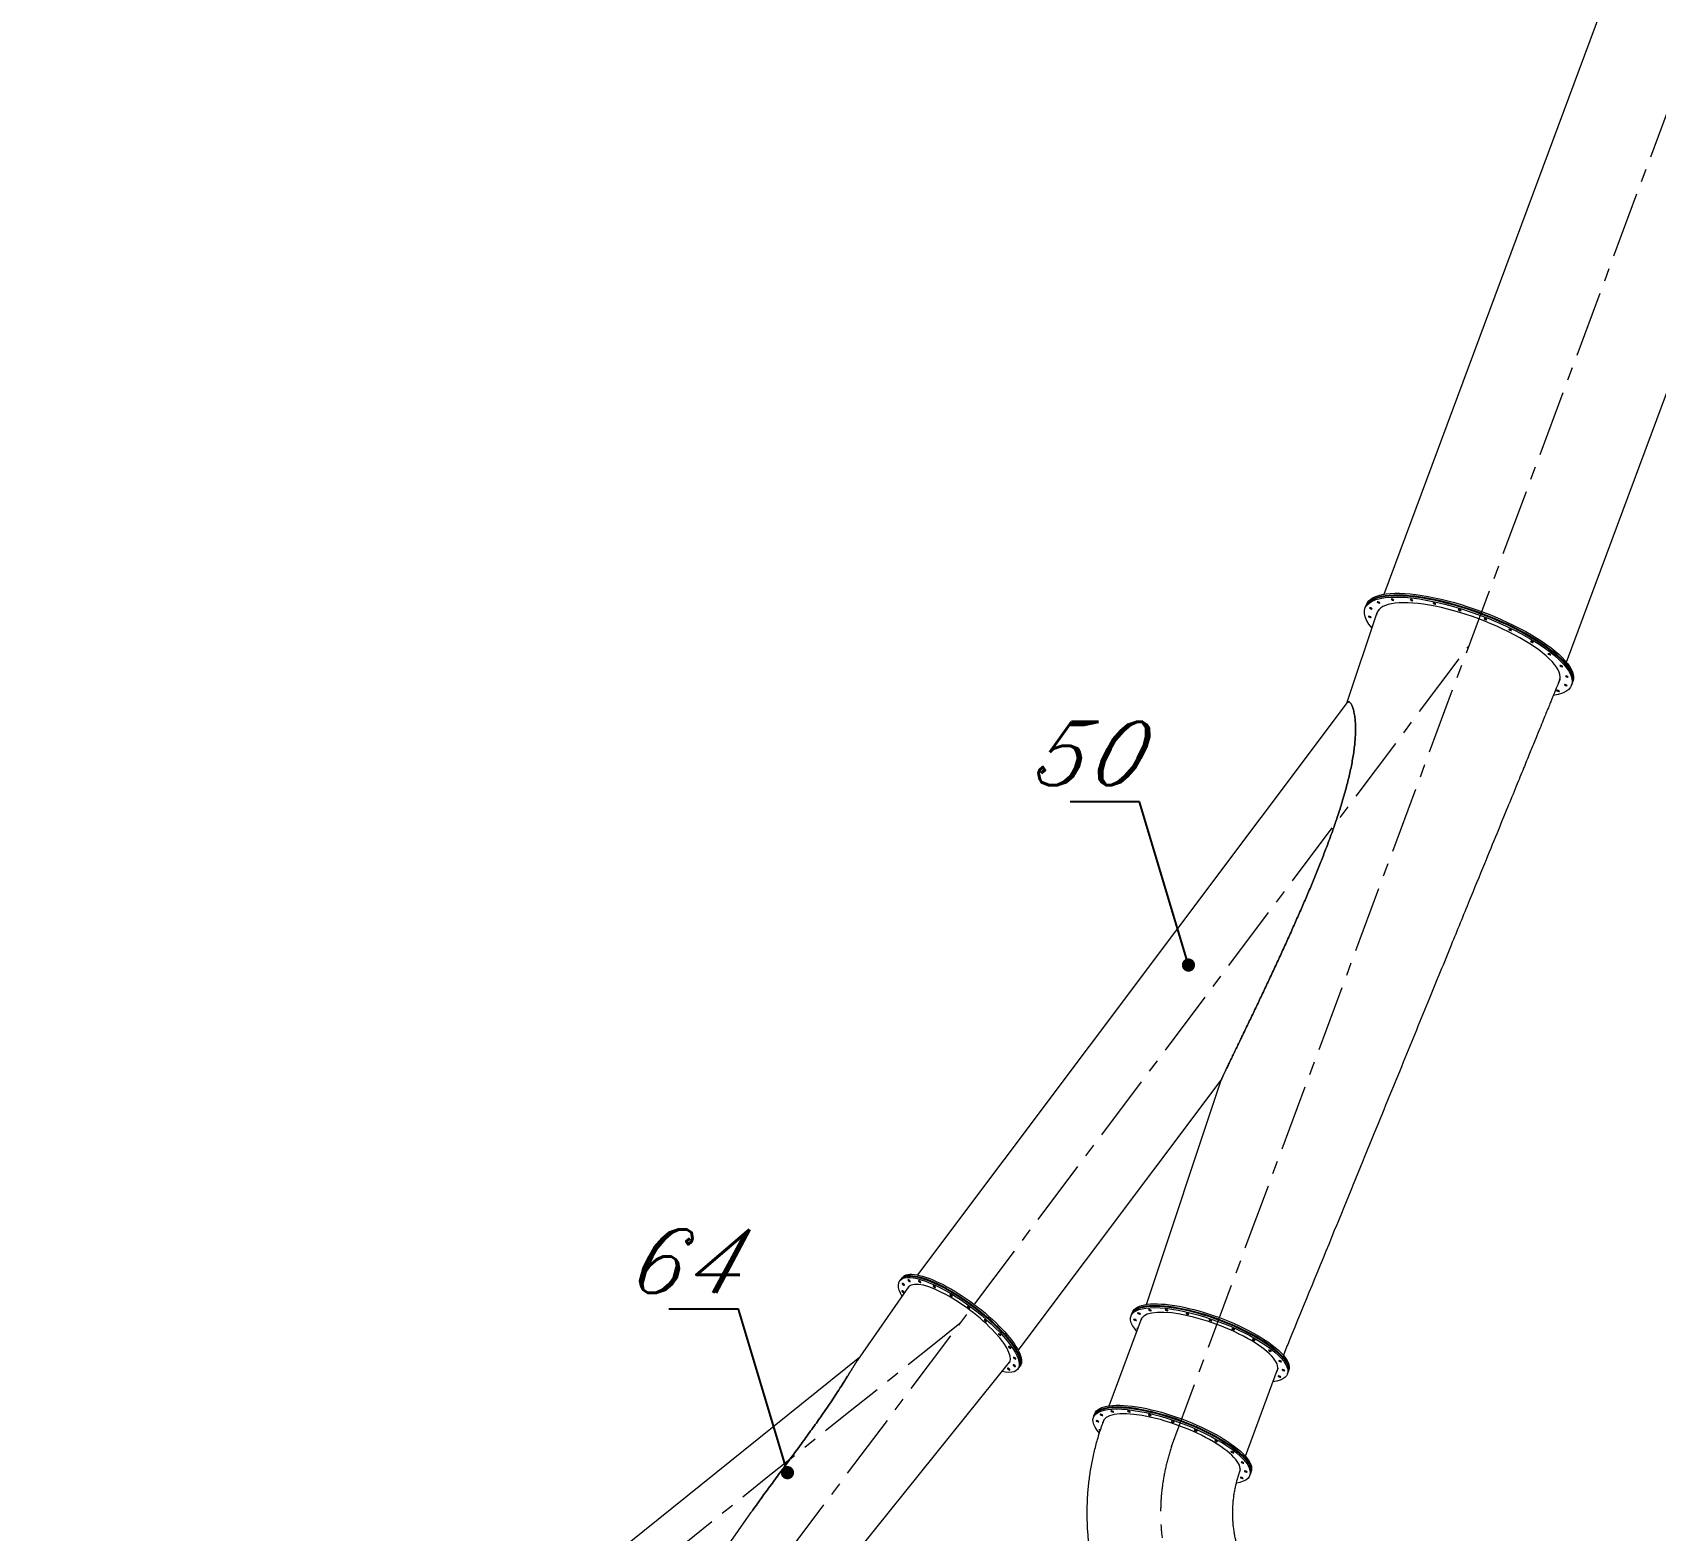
# Model space of a CAD drawing. Header units: inches. Extents: x -350577 to -266477, y -437959 to -377535.
# Drawn here: x -289137 to -281470, y -411249 to -404171 of the extents above; entities that cross this region are included whole.
import ezdxf

# ---------------------------------------------------------------- set-up
doc = ezdxf.new("R2010")
doc.units = ezdxf.units.IN
doc.header["$MEASUREMENT"] = 0
doc.linetypes.add('CENTER', pattern=[2, 1.25, -0.25, 0.25, -0.25])
doc.layers.add('CENTER       (itatec)', color=4, linetype='CENTER', lineweight=9)
doc.layers.add('ORGINAL (itatec)', color=3, linetype='Continuous', lineweight=9)
doc.styles.add('Geniso', font='geniso.shx', dxfattribs={"oblique": 15})
doc.dimstyles.new('scale 1b100', dxfattribs={"dimscale": 100, "dimtxt": 3, "dimasz": 2.5, "dimexe": 1, "dimexo": 1, "dimgap": 1, "dimtad": 1, "dimdec": 0, "dimzin": 0, "dimdsep": 46, "dimtxsty": 'Geniso', "dimcen": 0, "dimclrd": 1, "dimclre": 1, "dimclrt": 7, "dimadec": 0, "dimazin": 0, "dimtfac": 1, "dimtdec": 0, "dimtmove": 0, "dimatfit": 3, "dimfxl": 0.75, "dimtolj": 1, "dimtzin": 0, "dimarcsym": 0})

msp = doc.modelspace()

# ---------------------------------------------------------------- linework, layer by layer
at = {"layer": 'CENTER       (itatec)', "ltscale": 250}
for points in [[(-279909.9, -421453.2), (-279909.9, -420573.1, 0.112637), (-280071.7, -419864), (-283725.7, -411558, -0.187723), (-283756.3, -410851.7), (-281168.2, -403884.9, 0.212912), (-281232.3, -402881.5), (-283112.9, -399781.8), (-283788, -399108.3, 0.060161), (-284342.4, -398674.5)], [(-287157.5, -416810.1), (-287157.5, -416614.1), (-286920.3, -413327.2, -0.146446), (-286787.7, -412977.9), (-282354.7, -407073.4)], [(-289137.4, -414603.9), (-289137.4, -414055.9, -0.249375), (-288891.2, -413592.9, -0.001559), (-284756.7, -410271.9, -11.993477)]]:
    msp.add_lwpolyline(points, format="xyb", dxfattribs=at)
at = {"layer": 'ORGINAL (itatec)', "extrusion": (-5.55112e-17, 0.816497, 0.57735)}
for p, q in [((-282752.7, -406825.4), (-281597.7, -403721.8)), ((-281891.4, -407145.9), (-280736.2, -404041.5)), ((-282842.5, -406891.9), (-282839.9, -406884.8)), ((-282838.6, -406881.2), (-282835.9, -406874.1)), ((-282927.8, -407340.5), (-282784.7, -406911.3)), ((-281866.9, -407255), (-281864.2, -407247.8)), ((-281862.9, -407244.3), (-281860.3, -407237.1)), ((-284955.4, -410041.9), (-282925.7, -407337.6)), ((-284480.4, -410398.5), (-283522.2, -409121.9)), ((-283875.5, -410181), (-283521.8, -409120.7)), ((-285239.2, -410443.9), (-284997, -410097.4)), ((-285039.6, -410069.1), (-285035, -410063)), ((-285032.7, -410059.9), (-285028.1, -410053.8)), ((-284050.9, -410659.6), (-283898.9, -410249.8)), ((-283948, -410235.7), (-283945.4, -410228.5)), ((-283944.1, -410224.9), (-283941.4, -410217.8)), ((-288964.7, -413429.5), (-285230, -410430.6)), ((-285611.1, -411807.1), (-284522, -410453.9)), ((-284483, -410486.9), (-284478.4, -410480.8)), ((-284476.1, -410477.7), (-284471.5, -410471.6)), ((-283407.8, -410898.2), (-283255.7, -410488.4)), ((-283209.2, -410509.7), (-283206.6, -410502.6)), ((-283205.3, -410499), (-283202.6, -410491.9)), ((-284125.7, -410714.7), (-284123.1, -410707.5)), ((-284121.8, -410703.9), (-284119.1, -410696.8)), ((-283386.9, -410988.7), (-283384.3, -410981.6)), ((-283383, -410978), (-283380.3, -410970.9)), ((-285992.2, -411521.1), (-285743.9, -411165.9))]:
    msp.add_line(p, q, dxfattribs=at)
at = {"layer": 'ORGINAL (itatec)', "extrusion": (1.60937e-16, 5.91643e-16, -1)}
msp.add_ellipse((-282354.7, -407073.4), major_axis=(-487.8, 181.5), ratio=0.305286, start_param=-0.499927, end_param=3.640974, dxfattribs=at)
at = {"layer": 'ORGINAL (itatec)', "extrusion": (-1.99579e-17, 1.85117e-16, -1)}
msp.add_ellipse((-282352.1, -407066.3), major_axis=(-487.8, 181.5), ratio=0.305286, start_param=0, end_param=3.141593, dxfattribs=at)
at = {"layer": 'ORGINAL (itatec)', "extrusion": (2.57738e-16, 8.51771e-16, -1)}
msp.add_ellipse((-282350.7, -407062.7), major_axis=(-487.8, 181.5), ratio=0.305286, start_param=-0.011986, end_param=3.153579, dxfattribs=at)
at = {"layer": 'ORGINAL (itatec)', "extrusion": (3.20678e-17, 1.65757e-16, -1)}
msp.add_ellipse((-282348.1, -407055.6), major_axis=(-487.8, 181.5), ratio=0.305286, start_param=0, end_param=3.141593, dxfattribs=at)
at = {"layer": 'ORGINAL (itatec)', "extrusion": (3.23069e-16, 7.08999e-16, -1)}
for centre, start_param, end_param in [((-282815, -406892.3), -5.436628559997349, 0.8465567471822371), ((-282778.4, -406864.6), -5.436628559997349, 0.8465567471822371), ((-282712.8, -406851.1), -5.436628559997349, 0.8465567471822371), ((-282622.9, -406852.8), -5.436628559997359, 0.8465567471822268), ((-282514.7, -406869.5), -5.436628559997349, 0.8465567471822371), ((-282820.3, -406932.4), -5.436628559997329, 0.846556747182257), ((-282273.7, -406942.5), -5.436628559997349, 0.8465567471822371), ((-281971.9, -407109), -5.436628559997329, 0.846556747182257), ((-281915.6, -407164.9), -5.436628559997359, 0.8465567471822268), ((-281889.1, -407214.5), -5.43662855999734, 0.8465567471822468)]:
    msp.add_ellipse(centre, major_axis=(6.56, -2.44), ratio=0.305286, start_param=start_param, end_param=end_param, dxfattribs=at)
at = {"layer": 'ORGINAL (itatec)'}
for centre, major_axis, ratio, start_param, end_param in [((-282354.7, -407073.4), (431.6, -160.6), 0.305286, -0.080085, 3.22173), ((-282353.4, -407069.9), (-430.8, 159.9), 0.301644, -0.081844, 0.010042), ((-282352.1, -407066.3), (-431.6, 160.6), 0.305286, 0.027098, 0.071466), ((-282350.7, -407062.7), (-431.6, 160.6), 0.305286, 0.040653, 0.066635), ((-282348.1, -407055.6), (-431.6, 160.6), 0.305286, 0.067788, 0.075314), ((-282349.3, -407058.8), (-430.8, 159.9), 0.301644, 0.034092, 0.042252), ((-282352.1, -407066.3), (431.6, -160.6), 0.305286, -0.072037, -0.027098), ((-282350.7, -407062.7), (431.6, -160.6), 0.305286, -0.067595, -0.040653), ((-282353.4, -407069.9), (430.8, -159.9), 0.301644, -0.009997, 0.059668), ((-282348.1, -407055.6), (431.6, -160.6), 0.305286, -0.073525, -0.067788), ((-282349.3, -407058.8), (430.8, -159.9), 0.301644, -0.04282, -0.038473), ((-284761.3, -410278), (238.3, -178.9), 0.2931, -0.097009, 3.238601), ((-284756.7, -410271.9), (-238.3, 178.9), 0.2931, 0.043799, 0.086376), ((-284759, -410274.9), (-237.5, 178.3), 0.2931, -0.054831, 0.009918), ((-284754.4, -410268.8), (-238.3, 178.9), 0.2931, 0.065724, 0.082133), ((-283578.6, -410372.7), (322.5, -119.6), 0.301984, -0.076268, 3.21786), ((-283576, -410365.5), (-322.5, 119.6), 0.301984, 0.036716, 0.076268), ((-283574.7, -410362), (-322.5, 119.6), 0.301984, 0.055089, 0.076268), ((-283572, -410354.8), (-322.5, 119.6), 0.301984, 0.091898, 0.09326), ((-284756.7, -410271.9), (238.3, -178.9), 0.2931, -0.086376, -0.043799), ((-284759, -410274.9), (237.5, -178.3), 0.2931, -0.009918, 0.054831), ((-284754.4, -410268.8), (238.3, -178.9), 0.2931, -0.082133, -0.065724), ((-283576, -410365.5), (322.5, -119.6), 0.301984, -0.076268, -0.036716), ((-283574.7, -410362), (322.5, -119.6), 0.301984, -0.076268, -0.055089), ((-283572, -410354.8), (322.5, -119.6), 0.301984, -0.093424, -0.091898), ((-283756.3, -410851.7), (322.5, -119.6), 0.301984, -0.071893, 3.219998), ((-283753.7, -410844.6), (-322.5, 119.6), 0.301984, 0.036716, 0.076526), ((-283752.4, -410841), (-322.5, 119.6), 0.301984, 0.055089, 0.076269), ((-283749.7, -410833.8), (-322.5, 119.6), 0.301984, 0.091898, 0.09326), ((-283749.7, -410833.8), (322.5, -119.6), 0.301984, -0.093424, -0.091898), ((-283753.7, -410844.6), (322.5, -119.6), 0.301984, -0.075719, -0.036716), ((-283752.4, -410841), (322.5, -119.6), 0.301984, -0.076265, -0.055089)]:
    msp.add_ellipse(centre, major_axis=major_axis, ratio=ratio, start_param=start_param, end_param=end_param, dxfattribs=at)
at = {"layer": 'ORGINAL (itatec)', "extrusion": (-4.65684e-17, 4.3194e-16, -1)}
for centre, start_param, end_param in [((-282395.6, -406900.1), -5.436628559997349, 0.8465567471822371), ((-282157.3, -406993.9), -5.436628559997349, 0.8465567471822371), ((-281931.1, -407282.3), -5.436628559997339, 0.8465567471822473)]:
    msp.add_ellipse(centre, major_axis=(6.56, -2.44), ratio=0.305286, start_param=start_param, end_param=end_param, dxfattribs=at)
at = {"layer": 'ORGINAL (itatec)', "extrusion": (1.54882e-16, 4.16205e-16, -1)}
for centre, start_param, end_param in [((-282054.4, -407050.6), -5.43662855999735, 0.8465567471822366), ((-281894.4, -407254.6), -5.43662855999734, 0.8465567471822468)]:
    msp.add_ellipse(centre, major_axis=(6.56, -2.44), ratio=0.305286, start_param=start_param, end_param=end_param, dxfattribs=at)
at = {"layer": 'ORGINAL (itatec)', "extrusion": (3.10978e-16, 3.21853e-16, -1)}
msp.add_ellipse((-284761.3, -410278), major_axis=(-278.3, 208.9), ratio=0.2931, start_param=-0.558862, end_param=3.700454, dxfattribs=at)
at = {"layer": 'ORGINAL (itatec)', "extrusion": (1.66712e-16, 4.99541e-16, -1)}
msp.add_ellipse((-284756.7, -410271.9), major_axis=(-278.3, 208.9), ratio=0.2931, start_param=0, end_param=3.141593, dxfattribs=at)
at = {"layer": 'ORGINAL (itatec)', "extrusion": (1.33489e-16, 7.32699e-16, -1)}
msp.add_ellipse((-284754.4, -410268.8), major_axis=(-278.3, 208.9), ratio=0.2931, start_param=-0.018748, end_param=3.160341, dxfattribs=at)
at = {"layer": 'ORGINAL (itatec)', "extrusion": (5.33162e-16, 7.10352e-16, -1)}
msp.add_ellipse((-284749.8, -410262.7), major_axis=(-278.3, 208.9), ratio=0.2931, start_param=0, end_param=3.141593, dxfattribs=at)
at = {"layer": 'ORGINAL (itatec)', "extrusion": (1.3339e-16, 4.55144e-16, -1)}
for centre in [(-285025.3, -410121.1), (-285023.7, -410085.8), (-284996.3, -410069.2), (-284946, -410073.1), (-284877.5, -410097.1), (-284797.7, -410138.7), (-284714.4, -410194), (-284635.6, -410257.5), (-284569.1, -410323.1), (-284521.4, -410384.2), (-284526.2, -410486.8), (-284498.9, -410470.2), (-284497.2, -410434.9)]:
    msp.add_ellipse(centre, major_axis=(5.6, -4.2), ratio=0.2931, start_param=-5.380254, end_param=0.902931, dxfattribs=at)
at = {"layer": 'ORGINAL (itatec)', "extrusion": (-2.68611e-17, 2.46796e-16, -1)}
msp.add_ellipse((-283578.6, -410372.7), major_axis=(-369.4, 137), ratio=0.301984, start_param=-0.51446, end_param=3.656053, dxfattribs=at)
at = {"layer": 'ORGINAL (itatec)', "extrusion": (1.92235e-16, 7.57595e-16, -1)}
for centre in [(-283576, -410365.5), (-283572, -410354.8), (-283753.7, -410844.6), (-283749.7, -410833.8)]:
    msp.add_ellipse(centre, major_axis=(-369.4, 137), ratio=0.301984, start_param=0, end_param=3.141593, dxfattribs=at)
at = {"layer": 'ORGINAL (itatec)', "extrusion": (2.63588e-16, 7.90333e-16, -1)}
for centre in [(-283574.7, -410362), (-283752.4, -410841)]:
    msp.add_ellipse(centre, major_axis=(-369.4, 137), ratio=0.301984, start_param=-0.016025, end_param=3.157618, dxfattribs=at)
at = {"layer": 'ORGINAL (itatec)', "extrusion": (3.42494e-16, 5.2423e-16, -1)}
for centre in [(-283929.1, -410254.1), (-283858.8, -410208), (-283780.1, -410208.3), (-283681.6, -410224.8), (-283573, -410255.7), (-283465, -410298.1), (-283368.1, -410347.7), (-283291.8, -410399.9), (-283228.2, -410491.3), (-283247.1, -410521.6), (-284106.8, -410733.1), (-284036.5, -410687), (-283957.8, -410687.3), (-283859.3, -410703.8), (-283750.7, -410734.7), (-283642.7, -410777.1), (-283545.8, -410826.7), (-283469.5, -410878.9), (-283424.8, -411000.7), (-283405.9, -410970.3)]:
    msp.add_ellipse(centre, major_axis=(6.56, -2.43), ratio=0.301984, start_param=-5.436173, end_param=0.847012, dxfattribs=at)
at = {"layer": 'ORGINAL (itatec)', "extrusion": (3.18995e-17, 1.6579e-16, -1)}
for centre in [(-283910.2, -410223.7), (-283243.6, -410449.3), (-284087.9, -410702.8), (-283421.3, -410928.3)]:
    msp.add_ellipse(centre, major_axis=(6.56, -2.43), ratio=0.301984, start_param=-5.436173, end_param=0.847012, dxfattribs=at)
at = {"layer": 'ORGINAL (itatec)', "extrusion": (2.31735e-16, 6.24526e-16, -1)}
msp.add_ellipse((-283577.3, -410369.1), major_axis=(-321.6, 119.3), ratio=0.301644, start_param=-0.000022, end_param=0.060506, dxfattribs=at)
at = {"layer": 'ORGINAL (itatec)', "extrusion": (1.15867e-16, 3.12263e-16, -1)}
msp.add_ellipse((-283573.3, -410358.4), major_axis=(-321.6, 119.3), ratio=0.301644, start_param=-0.055334, end_param=-0.05403, dxfattribs=at)
at = {"layer": 'ORGINAL (itatec)', "extrusion": (1.33537e-16, 8.38592e-16, -1)}
msp.add_ellipse((-283573.3, -410358.4), major_axis=(-321.6, 119.3), ratio=0.301644, start_param=-0.055334, end_param=-0.05403, dxfattribs=at)
at = {"layer": 'ORGINAL (itatec)', "extrusion": (3.10611e-17, 4.02932e-16, -1)}
msp.add_ellipse((-283913.7, -410296.1), major_axis=(-6.56, 2.43), ratio=0.301984, start_param=-1.245957, end_param=1.245957, dxfattribs=at)
at = {"layer": 'ORGINAL (itatec)', "extrusion": (3.74445e-16, 6.89992e-16, -1)}
msp.add_ellipse((-283577.3, -410369.1), major_axis=(321.6, -119.3), ratio=0.301644, start_param=-0.061743, end_param=-0.000022, dxfattribs=at)
at = {"layer": 'ORGINAL (itatec)', "extrusion": (1.46138e-16, 9.52335e-16, -1)}
msp.add_ellipse((-283573.3, -410358.4), major_axis=(321.6, -119.3), ratio=0.301644, start_param=0.053702, end_param=0.05529, dxfattribs=at)
at = {"layer": 'ORGINAL (itatec)', "extrusion": (1.03267e-16, 1.9852e-16, -1)}
msp.add_ellipse((-283573.3, -410358.4), major_axis=(321.6, -119.3), ratio=0.301644, start_param=0.053702, end_param=0.05529, dxfattribs=at)
at = {"layer": 'ORGINAL (itatec)', "extrusion": (1.79643e-16, 6.43851e-16, -1)}
msp.add_ellipse((-283756.3, -410851.7), major_axis=(-369.4, 137), ratio=0.301984, start_param=-0.522606, end_param=3.63914, dxfattribs=at)
at = {"layer": 'ORGINAL (itatec)', "extrusion": (3.40892e-16, 9.98489e-16, -1)}
msp.add_ellipse((-283755, -410848.1), major_axis=(-321.6, 119.3), ratio=0.301644, start_param=-0.000017, end_param=0.060506, dxfattribs=at)
at = {"layer": 'ORGINAL (itatec)', "extrusion": (1.46958e-16, 7.15193e-16, -1)}
for major_axis, ratio, start_param, end_param in [((-321.6, 119.3), 0.301645, -0.055334, -0.05403), ((321.6, -119.3), 0.301644, 0.053702, 0.05529)]:
    msp.add_ellipse((-283751, -410837.4), major_axis=major_axis, ratio=ratio, start_param=start_param, end_param=end_param, dxfattribs=at)
at = {"layer": 'ORGINAL (itatec)', "extrusion": (2.12381e-16, 5.72498e-16, -1)}
msp.add_ellipse((-284091.4, -410775.1), major_axis=(-6.56, 2.43), ratio=0.301984, start_param=-1.396216, end_param=1.372886, dxfattribs=at)
at = {"layer": 'ORGINAL (itatec)', "extrusion": (1.85581e-16, 8.1928e-16, -1)}
msp.add_ellipse((-283755, -410848.1), major_axis=(321.6, -119.3), ratio=0.301644, start_param=-0.061743, end_param=-0.000034, dxfattribs=at)
at = {"layer": 'ORGINAL (itatec)'}
for points, knots in [([(-281923.1, -407231), (-281923.2, -407231.3), (-281923.3, -407231.6), (-281923.6, -407232.3), (-281923.7, -407232.6), (-281924.1, -407233.4), (-281924.2, -407233.8), (-281924.6, -407234.7), (-281924.8, -407235.2), (-281925.3, -407236.4), (-281925.5, -407237), (-281926.1, -407238.3), (-281926.4, -407239.1), (-281927, -407240.7), (-281927.4, -407241.5), (-281928.2, -407243.5), (-281928.6, -407244.5), (-281929.6, -407246.8), (-281930.1, -407248.1), (-281931.2, -407250.9), (-281931.8, -407252.4), (-281933.2, -407255.7), (-281934, -407257.6), (-281935.6, -407261.6), (-281936.5, -407263.8), (-281938.5, -407268.6), (-281939.5, -407271.2), (-281941.9, -407277), (-281943.2, -407280.1), (-281946, -407287), (-281947.6, -407290.8), (-281951, -407299.1), (-281952.8, -407303.6), (-281956.9, -407313.6), (-281959.1, -407319), (-281964, -407331), (-281966.7, -407337.5), (-281972.6, -407351.9), (-281975.8, -407359.7), (-281982.8, -407376.9), (-281986.7, -407386.3), (-281995.1, -407407), (-281999.7, -407418.3), (-282009.9, -407443.1), (-282015.4, -407456.6), (-282027.6, -407486.4), (-282034.2, -407502.6), (-282048.9, -407538.3), (-282056.8, -407557.8), (-282074.4, -407600.7), (-282083.9, -407624), (-282105, -407675.5), (-282116.5, -407703.5), (-282141.7, -407765.3), (-282155.5, -407798.9), (-282185.8, -407873), (-282202.3, -407913.4), (-282238.7, -408002.3), (-282258.6, -408050.7), (-282302.2, -408157.4), (-282326, -408215.6), (-282378.4, -408343.5), (-282406.9, -408413.4), (-282469.8, -408566.9), (-282504.1, -408650.7), (-282579.5, -408835), (-282620.6, -408935.5), (-282711.1, -409156.7), (-282760.5, -409277.3), (-282869.1, -409542.7), (-282928.3, -409687.4), (-283058.7, -410005.9), (-283129.7, -410179.6), (-283210.1, -410375.9), (-283219.3, -410398.4), (-283228.5, -410421)], [0, 0, 0, 0, 1, 1, 2.2, 2.2, 3.64, 3.64, 5.368, 5.368, 7.4416, 7.4416, 9.92992, 9.92992, 12.915904, 12.915904, 16.499085, 16.499085, 20.798902, 20.798902, 25.958682, 25.958682, 32.150419, 32.150419, 39.580502, 39.580502, 48.496603, 48.496603, 59.195923, 59.195923, 72.035108, 72.035108, 87.442129, 87.442129, 105.930555, 105.930555, 128.116666, 128.116666, 154.74, 154.74, 186.688, 186.688, 225.0256, 225.0256, 271.030719, 271.030719, 326.236863, 326.236863, 392.484236, 392.484236, 471.981083, 471.981083, 567.3773, 567.3773, 681.85276, 681.85276, 819.223312, 819.223312, 984.067974, 984.067974, 1181.881569, 1181.881569, 1419.257883, 1419.257883, 1704.109459, 1704.109459, 2045.931351, 2045.931351, 2456.117621, 2456.117621, 2948.341146, 2948.341146, 3539.009375, 3539.009375, 3615.718089, 3615.718089, 3615.718089, 3615.718089]), ([(-282925.7, -407337.6), (-282925.4, -407337.2), (-282925.1, -407336.9), (-282924.1, -407335.8), (-282923.4, -407335.2), (-282921.8, -407334.4), (-282921, -407334.2), (-282919.4, -407334), (-282918.5, -407334.2), (-282916.8, -407334.8), (-282915.9, -407335.2), (-282914.2, -407336.5), (-282913.3, -407337.3), (-282911.6, -407339.2), (-282910.7, -407340.2), (-282908.8, -407342.9), (-282907.7, -407344.7), (-282905.5, -407348.8), (-282904.5, -407351.2), (-282902.3, -407356.3), (-282901.2, -407359.1), (-282899.2, -407365.2), (-282898.2, -407368.5), (-282896.4, -407375.4), (-282895.5, -407379.1), (-282893.8, -407386.8), (-282893.1, -407390.8), (-282891.7, -407399), (-282891.1, -407403.2), (-282890, -407411.8), (-282889.6, -407416.2), (-282888.5, -407428.4), (-282888, -407436.7), (-282887.4, -407453.8), (-282887.3, -407462.6), (-282887.6, -407480.7), (-282887.9, -407490), (-282889, -407509), (-282889.7, -407518.7), (-282891.6, -407538.4), (-282892.7, -407548.4), (-282895.3, -407568.7), (-282896.8, -407579), (-282900.1, -407599.8), (-282902, -407610.4), (-282906, -407631.5), (-282908.1, -407642.2), (-282912.7, -407663.7), (-282915.1, -407674.5), (-282920.2, -407696.1), (-282922.9, -407707), (-282931.2, -407739.6), (-282937.2, -407761.3), (-282949.9, -407804.5), (-282956.5, -407826), (-282970, -407868.2), (-282977, -407889), (-282984, -407909.3)], [3399.636528, 3399.636528, 3399.636528, 3399.636528, 3405.91749, 3405.91749, 3420.148941, 3420.148941, 3434.380392, 3434.380392, 3448.611844, 3448.611844, 3462.843295, 3462.843295, 3477.074746, 3477.074746, 3491.306197, 3491.306197, 3509.660932, 3509.660932, 3528.015666, 3528.015666, 3546.370401, 3546.370401, 3564.725135, 3564.725135, 3583.079869, 3583.079869, 3601.434604, 3601.434604, 3619.789338, 3619.789338, 3638.144073, 3638.144073, 3671.688548, 3671.688548, 3705.233023, 3705.233023, 3738.777499, 3738.777499, 3772.321974, 3772.321974, 3805.866449, 3805.866449, 3839.410924, 3839.410924, 3872.9554, 3872.9554, 3906.499875, 3906.499875, 3940.04435, 3940.04435, 3973.588825, 3973.588825, 4040.677776, 4040.677776, 4107.766727, 4107.766727, 4174.855677, 4174.855677, 4174.855677, 4174.855677]), ([(-282984, -407909.3), (-282977, -407889), (-282970, -407868.2), (-282956.5, -407826), (-282949.9, -407804.5), (-282937.2, -407761.3), (-282931.2, -407739.6), (-282922.9, -407707), (-282920.2, -407696.1), (-282915.1, -407674.5), (-282912.7, -407663.7), (-282908.1, -407642.2), (-282906, -407631.5), (-282902, -407610.4), (-282900.1, -407599.8), (-282896.8, -407579), (-282895.3, -407568.7), (-282892.7, -407548.4), (-282891.6, -407538.4), (-282889.7, -407518.7), (-282889, -407509), (-282887.9, -407490), (-282887.6, -407480.7), (-282887.3, -407462.6), (-282887.4, -407453.8), (-282888, -407436.7), (-282888.5, -407428.4), (-282889.6, -407416.2), (-282890, -407411.8), (-282891.1, -407403.2), (-282891.7, -407399), (-282893.1, -407390.8), (-282893.8, -407386.8), (-282895.5, -407379.1), (-282896.4, -407375.4), (-282898.2, -407368.5), (-282899.2, -407365.2), (-282901.2, -407359.1), (-282902.3, -407356.3), (-282904.5, -407351.2), (-282905.5, -407348.8), (-282907.7, -407344.7), (-282908.8, -407342.9), (-282910.7, -407340.2), (-282911.6, -407339.2), (-282913.3, -407337.3), (-282914.2, -407336.5), (-282915.9, -407335.2), (-282916.8, -407334.8), (-282918.5, -407334.2), (-282919.4, -407334), (-282921, -407334.2), (-282921.8, -407334.4), (-282923.4, -407335.2), (-282924.1, -407335.8), (-282925.1, -407336.9), (-282925.4, -407337.2), (-282925.7, -407337.6)], [0, 0, 0, 0, 67.088951, 67.088951, 134.177901, 134.177901, 201.266852, 201.266852, 234.811327, 234.811327, 268.355802, 268.355802, 301.900277, 301.900277, 335.444753, 335.444753, 368.989228, 368.989228, 402.533703, 402.533703, 436.078179, 436.078179, 469.622654, 469.622654, 503.167129, 503.167129, 536.711604, 536.711604, 555.066339, 555.066339, 573.421073, 573.421073, 591.775808, 591.775808, 610.130542, 610.130542, 628.485277, 628.485277, 646.840011, 646.840011, 665.194745, 665.194745, 683.54948, 683.54948, 697.780931, 697.780931, 712.012382, 712.012382, 726.243834, 726.243834, 740.475285, 740.475285, 754.706736, 754.706736, 768.938187, 768.938187, 775.219149, 775.219149, 775.219149, 775.219149]), ([(-282984, -407909.3), (-282990.7, -407928.9), (-282997.7, -407948.7), (-283012.3, -407988.6), (-283019.8, -408008.8), (-283035.3, -408049.4), (-283043.2, -408069.9), (-283059.5, -408111), (-283067.9, -408131.8), (-283084.9, -408173.4), (-283093.6, -408194.3), (-283111.2, -408236.3), (-283120.2, -408257.4), (-283138.3, -408299.6), (-283147.6, -408320.8), (-283166.2, -408363.1), (-283175.6, -408384.3), (-283194.5, -408426.7), (-283204, -408447.8), (-283223.2, -408490.1), (-283232.9, -408511.2), (-283252.2, -408553.3), (-283261.9, -408574.3), (-283281.4, -408616), (-283291.1, -408636.8), (-283310.5, -408678.2), (-283320.2, -408698.8), (-283339.6, -408739.7), (-283349.2, -408760), (-283363.6, -408790.2), (-283368.4, -408800.2), (-283378, -408820.2), (-283382.8, -408830.1), (-283392.3, -408850), (-283397, -408859.8), (-283406.4, -408879.4), (-283411.1, -408889.2), (-283419.3, -408906.1), (-283422.8, -408913.4), (-283430, -408928.3), (-283433.6, -408935.9), (-283441, -408951.2), (-283444.7, -408958.9), (-283452.2, -408974.3), (-283455.9, -408982.1), (-283463.4, -408997.5), (-283467.1, -409005.1), (-283474.4, -409020.3), (-283478, -409027.8), (-283483.3, -409038.8), (-283485, -409042.4), (-283488.5, -409049.6), (-283490.2, -409053.1), (-283493.6, -409060.1), (-283495.2, -409063.6), (-283498.5, -409070.4), (-283500.1, -409073.7), (-283503.7, -409081.3), (-283505.8, -409085.8), (-283508.9, -409092.3), (-283509.9, -409094.5), (-283511.9, -409098.6), (-283512.8, -409100.6), (-283514.6, -409104.4), (-283515.4, -409106.2), (-283517, -409109.6), (-283517.7, -409111.1), (-283519, -409114), (-283519.5, -409115.2), (-283520.5, -409117.4), (-283520.9, -409118.3), (-283521.5, -409119.8), (-283521.7, -409120.3), (-283521.8, -409120.7)], [0, 0, 0, 0, 64.71946, 64.71946, 129.43892, 129.43892, 194.158381, 194.158381, 258.877841, 258.877841, 323.597301, 323.597301, 388.316761, 388.316761, 453.036222, 453.036222, 517.755682, 517.755682, 582.475142, 582.475142, 647.194602, 647.194602, 711.914062, 711.914062, 776.633523, 776.633523, 841.352983, 841.352983, 906.072443, 906.072443, 938.432173, 938.432173, 970.791903, 970.791903, 1003.151633, 1003.151633, 1035.511364, 1035.511364, 1059.345782, 1059.345782, 1083.1802, 1083.1802, 1107.014619, 1107.014619, 1130.849037, 1130.849037, 1154.683455, 1154.683455, 1178.517874, 1178.517874, 1190.435083, 1190.435083, 1202.352292, 1202.352292, 1214.269501, 1214.269501, 1226.18671, 1226.18671, 1242.14547, 1242.14547, 1250.12485, 1250.12485, 1258.10423, 1258.10423, 1266.08361, 1266.08361, 1274.06299, 1274.06299, 1282.04237, 1282.04237, 1290.02175, 1290.02175, 1297.566413, 1297.566413, 1297.566413, 1297.566413]), ([(-283521.8, -409120.7), (-283521.7, -409120.3), (-283521.5, -409119.8), (-283520.9, -409118.3), (-283520.5, -409117.4), (-283519.5, -409115.2), (-283519, -409114), (-283517.7, -409111.1), (-283517, -409109.6), (-283515.4, -409106.2), (-283514.6, -409104.4), (-283512.8, -409100.6), (-283511.9, -409098.6), (-283509.9, -409094.5), (-283508.9, -409092.3), (-283505.8, -409085.8), (-283503.7, -409081.3), (-283500.1, -409073.7), (-283498.5, -409070.4), (-283495.2, -409063.6), (-283493.6, -409060.1), (-283490.2, -409053.1), (-283488.5, -409049.6), (-283485, -409042.4), (-283483.3, -409038.8), (-283478, -409027.8), (-283474.4, -409020.3), (-283467.1, -409005.1), (-283463.4, -408997.5), (-283455.9, -408982.1), (-283452.2, -408974.3), (-283444.7, -408958.9), (-283441, -408951.2), (-283433.6, -408935.9), (-283430, -408928.3), (-283422.8, -408913.4), (-283419.3, -408906.1), (-283411.1, -408889.2), (-283406.4, -408879.4), (-283397, -408859.8), (-283392.3, -408850), (-283382.8, -408830.1), (-283378, -408820.2), (-283368.4, -408800.2), (-283363.6, -408790.2), (-283349.2, -408760), (-283339.6, -408739.7), (-283320.2, -408698.8), (-283310.5, -408678.2), (-283291.1, -408636.8), (-283281.4, -408616), (-283261.9, -408574.3), (-283252.2, -408553.3), (-283232.9, -408511.2), (-283223.2, -408490.1), (-283204, -408447.8), (-283194.5, -408426.7), (-283175.6, -408384.3), (-283166.2, -408363.1), (-283147.6, -408320.8), (-283138.3, -408299.6), (-283120.2, -408257.4), (-283111.2, -408236.3), (-283093.6, -408194.3), (-283084.9, -408173.4), (-283067.9, -408131.8), (-283059.5, -408111), (-283043.2, -408069.9), (-283035.3, -408049.4), (-283019.8, -408008.8), (-283012.3, -407988.6), (-282997.7, -407948.7), (-282990.7, -407928.9), (-282984, -407909.3)], [2877.289264, 2877.289264, 2877.289264, 2877.289264, 2884.833927, 2884.833927, 2892.813307, 2892.813307, 2900.792687, 2900.792687, 2908.772067, 2908.772067, 2916.751447, 2916.751447, 2924.730827, 2924.730827, 2932.710207, 2932.710207, 2948.668967, 2948.668967, 2960.586176, 2960.586176, 2972.503385, 2972.503385, 2984.420594, 2984.420594, 2996.337804, 2996.337804, 3020.172222, 3020.172222, 3044.00664, 3044.00664, 3067.841059, 3067.841059, 3091.675477, 3091.675477, 3115.509895, 3115.509895, 3139.344314, 3139.344314, 3171.704044, 3171.704044, 3204.063774, 3204.063774, 3236.423504, 3236.423504, 3268.783234, 3268.783234, 3333.502694, 3333.502694, 3398.222154, 3398.222154, 3462.941615, 3462.941615, 3527.661075, 3527.661075, 3592.380535, 3592.380535, 3657.099995, 3657.099995, 3721.819456, 3721.819456, 3786.538916, 3786.538916, 3851.258376, 3851.258376, 3915.977836, 3915.977836, 3980.697296, 3980.697296, 4045.416757, 4045.416757, 4110.136217, 4110.136217, 4174.855677, 4174.855677, 4174.855677, 4174.855677]), ([(-285239.2, -410443.9), (-285239.7, -410444.5), (-285240.1, -410445.2), (-285242, -410447.9), (-285243.4, -410450), (-285246.2, -410454.2), (-285247.6, -410456.4), (-285251.5, -410462.5), (-285254, -410466.6), (-285259.3, -410475.1), (-285262, -410479.5), (-285267.6, -410488.6), (-285270.5, -410493.3), (-285276.4, -410503), (-285279.4, -410507.9), (-285285.6, -410518), (-285288.8, -410523.2), (-285295.3, -410533.7), (-285298.6, -410539), (-285308.7, -410555.1), (-285315.7, -410566.1), (-285330.1, -410588.5), (-285337.5, -410599.8), (-285352.5, -410622.5), (-285360.1, -410633.9), (-285375.4, -410656.6), (-285383.1, -410667.9), (-285398.4, -410690.1), (-285406.1, -410701.1), (-285413.6, -410711.8)], [2099.542346, 2099.542346, 2099.542346, 2099.542346, 2103.318785, 2103.318785, 2114.878942, 2114.878942, 2126.439099, 2126.439099, 2146.907415, 2146.907415, 2167.375731, 2167.375731, 2187.844047, 2187.844047, 2208.312363, 2208.312363, 2228.780679, 2228.780679, 2249.248995, 2249.248995, 2290.185627, 2290.185627, 2331.122259, 2331.122259, 2372.058891, 2372.058891, 2412.995523, 2412.995523, 2453.932155, 2453.932155, 2453.932155, 2453.932155]), ([(-285413.6, -410711.8), (-285406.1, -410701.1), (-285398.4, -410690.1), (-285383.1, -410667.9), (-285375.4, -410656.6), (-285360.1, -410633.9), (-285352.5, -410622.5), (-285337.5, -410599.8), (-285330.1, -410588.5), (-285315.7, -410566.1), (-285308.7, -410555.1), (-285298.6, -410539), (-285295.3, -410533.7), (-285288.8, -410523.2), (-285285.6, -410518), (-285279.4, -410507.9), (-285276.4, -410503), (-285270.5, -410493.3), (-285267.6, -410488.6), (-285262, -410479.5), (-285259.3, -410475.1), (-285254, -410466.6), (-285251.5, -410462.5), (-285247.6, -410456.4), (-285246.2, -410454.2), (-285243.4, -410450), (-285242, -410447.9), (-285240.1, -410445.2), (-285239.7, -410444.5), (-285239.2, -410443.9)], [0, 0, 0, 0, 40.936632, 40.936632, 81.873264, 81.873264, 122.809896, 122.809896, 163.746528, 163.746528, 204.68316, 204.68316, 225.151476, 225.151476, 245.619792, 245.619792, 266.088108, 266.088108, 286.556425, 286.556425, 307.024741, 307.024741, 327.493057, 327.493057, 339.053214, 339.053214, 350.613371, 350.613371, 354.38981, 354.38981, 354.38981, 354.38981]), ([(-285413.6, -410711.8), (-285427.2, -410731.2), (-285441.3, -410751.1), (-285470.5, -410791.7), (-285485.4, -410812.3), (-285515.9, -410854.1), (-285531.5, -410875.2), (-285562.9, -410917.8), (-285578.8, -410939.2), (-285602.6, -410971.4), (-285610.5, -410982.2), (-285626.4, -411003.7), (-285634.3, -411014.4), (-285650.1, -411035.9), (-285658, -411046.6), (-285673.7, -411068), (-285681.4, -411078.6), (-285696.9, -411099.9), (-285704.5, -411110.5), (-285719.7, -411131.6), (-285727.2, -411142.1), (-285737.7, -411157), (-285740.8, -411161.5), (-285743.9, -411165.9)], [0, 0, 0, 0, 74.241238, 74.241238, 148.482477, 148.482477, 222.723715, 222.723715, 296.964953, 296.964953, 334.085572, 334.085572, 371.206191, 371.206191, 408.32681, 408.32681, 445.44743, 445.44743, 482.568049, 482.568049, 519.688668, 519.688668, 535.458705, 535.458705, 535.458705, 535.458705]), ([(-285743.9, -411165.9), (-285740.8, -411161.5), (-285737.7, -411157), (-285727.2, -411142.1), (-285719.7, -411131.6), (-285704.5, -411110.5), (-285696.9, -411099.9), (-285681.4, -411078.6), (-285673.7, -411068), (-285658, -411046.6), (-285650.1, -411035.9), (-285634.3, -411014.4), (-285626.4, -411003.7), (-285610.5, -410982.2), (-285602.6, -410971.4), (-285578.8, -410939.2), (-285562.9, -410917.8), (-285531.5, -410875.2), (-285515.9, -410854.1), (-285485.4, -410812.3), (-285470.5, -410791.7), (-285441.3, -410751.1), (-285427.2, -410731.2), (-285413.6, -410711.8)], [1918.47345, 1918.47345, 1918.47345, 1918.47345, 1934.243488, 1934.243488, 1971.364107, 1971.364107, 2008.484726, 2008.484726, 2045.605345, 2045.605345, 2082.725964, 2082.725964, 2119.846583, 2119.846583, 2156.967202, 2156.967202, 2231.208441, 2231.208441, 2305.449679, 2305.449679, 2379.690917, 2379.690917, 2453.932155, 2453.932155, 2453.932155, 2453.932155]), ([(-284065.8, -411634.2), (-284068.2, -411628.1), (-284070.6, -411622), (-284076.7, -411605.8), (-284080.3, -411595.7), (-284087.3, -411575.5), (-284090.7, -411565.4), (-284097.2, -411545), (-284100.4, -411534.8), (-284106.4, -411514.3), (-284109.3, -411504.1), (-284114.8, -411483.5), (-284117.4, -411473.1), (-284122.3, -411452.4), (-284124.7, -411442), (-284129.1, -411421.2), (-284131.2, -411410.8), (-284135.2, -411389.8), (-284137, -411379.4), (-284140.4, -411358.4), (-284142, -411347.9), (-284144.8, -411326.8), (-284146.1, -411316.3), (-284148.5, -411295.2), (-284149.5, -411284.6), (-284151.3, -411263.5), (-284152.1, -411252.9), (-284153.4, -411231.7), (-284153.9, -411221.1), (-284154.6, -411199.9), (-284154.9, -411189.3), (-284155.1, -411168.2), (-284155.1, -411157.6), (-284154.7, -411136.4), (-284154.4, -411125.8), (-284153.6, -411104.7), (-284153, -411094.1), (-284151.6, -411073), (-284150.8, -411062.5), (-284148.9, -411041.4), (-284147.8, -411030.9), (-284145.4, -411009.9), (-284144, -410999.4), (-284141, -410978.5), (-284139.4, -410968), (-284135.9, -410947.2), (-284134, -410936.8), (-284130, -410916), (-284127.9, -410905.7), (-284123.3, -410885.1), (-284120.9, -410874.8), (-284115.9, -410854.3), (-284113.2, -410844), (-284107.6, -410823.7), (-284104.7, -410813.5), (-284098.6, -410793.3), (-284095.4, -410783.2), (-284088.8, -410763.1), (-284085.4, -410753.1), (-284080.1, -410738.4), (-284078.4, -410733.6), (-284076.6, -410728.8)], [52.61348, 52.61348, 52.61348, 52.61348, 72.706556, 72.706556, 105.400328, 105.400328, 138.083171, 138.083171, 170.755217, 170.755217, 203.416629, 203.416629, 236.067604, 236.067604, 268.708372, 268.708372, 301.339198, 301.339198, 333.960375, 333.960375, 366.572234, 366.572234, 399.175132, 399.175132, 431.769461, 431.769461, 464.355641, 464.355641, 496.93412, 496.93412, 529.505376, 529.505376, 562.06991, 562.06991, 594.628248, 594.628248, 627.18094, 627.18094, 659.728555, 659.728555, 692.271682, 692.271682, 724.810926, 724.810926, 757.346907, 757.346907, 789.880256, 789.880256, 822.411616, 822.411616, 854.941634, 854.941634, 887.470966, 887.470966, 920.000268, 920.000268, 952.530197, 952.530197, 985.061407, 985.061407, 1000.753086, 1000.753086, 1000.753086, 1000.753086]), ([(-283433.4, -410967.5), (-283434.5, -410970.2), (-283435.5, -410973), (-283438.9, -410982.5), (-283441.1, -410989.3), (-283445.3, -411002.9), (-283447.3, -411009.7), (-283451, -411023.4), (-283452.8, -411030.3), (-283456, -411044.2), (-283457.4, -411051.2), (-283460.1, -411065.1), (-283461.3, -411072.2), (-283463.5, -411086.2), (-283464.4, -411093.3), (-283466.1, -411107.4), (-283466.8, -411114.5), (-283467.9, -411128.7), (-283468.3, -411135.9), (-283468.9, -411150.1), (-283469, -411157.3), (-283469.1, -411171.5), (-283468.9, -411178.7), (-283468.5, -411193), (-283468.1, -411200.1), (-283467.1, -411214.4), (-283466.4, -411221.5), (-283464.9, -411235.7), (-283464, -411242.9), (-283461.9, -411257.1), (-283460.7, -411264.1), (-283458.2, -411278.3), (-283456.7, -411285.3), (-283453.6, -411299.4), (-283451.9, -411306.4), (-283448.3, -411320.3), (-283446.4, -411327.2), (-283442.3, -411341.1), (-283440.1, -411348), (-283437.3, -411356.1), (-283436.9, -411357.4), (-283436.4, -411358.7)], [0, 0, 0, 0, 10.000243, 10.000243, 33.945822, 33.945822, 57.898526, 57.898526, 81.859659, 81.859659, 105.823873, 105.823873, 129.785773, 129.785773, 153.739994, 153.739994, 177.681285, 177.681285, 201.604584, 201.604584, 225.50509, 225.50509, 249.378328, 249.378328, 273.220196, 273.220196, 297.027013, 297.027013, 320.795543, 320.795543, 344.523017, 344.523017, 368.207139, 368.207139, 391.846082, 391.846082, 415.438477, 415.438477, 438.983395, 438.983395, 443.437083, 443.437083, 443.437083, 443.437083])]:
    msp.add_open_spline(points, degree=3, knots=knots, dxfattribs=at)

# ---------------------------------------------------------------- texts
at = {"layer": 'ORGINAL (itatec)', "color": 7, "char_height": 300, "attachment_point": 5, "style": 'Geniso'}
for s, insert in [('{\\Fitalic|c0;50}', (-284155.5, -407578)), ('{\\Fitalic|c0;64}', (-286049.9, -409976.4))]:
    msp.add_mtext(s, dxfattribs=dict(at, insert=insert))

# ---------------------------------------------------------------- leaders
at = {"layer": 'ORGINAL (itatec)'}
for points in [[(-283676.6, -408577.5), (-283907.4, -407805.7), (-284236, -407805.7)], [(-285571.1, -410975.9), (-285801.9, -410204.1), (-286130.5, -410204.1)]]:
    msp.add_leader(points, dimstyle='scale 1b100', override={"dimldrblk": 'DotSmall'}, dxfattribs=at)

doc.saveas('drawing.dxf')
